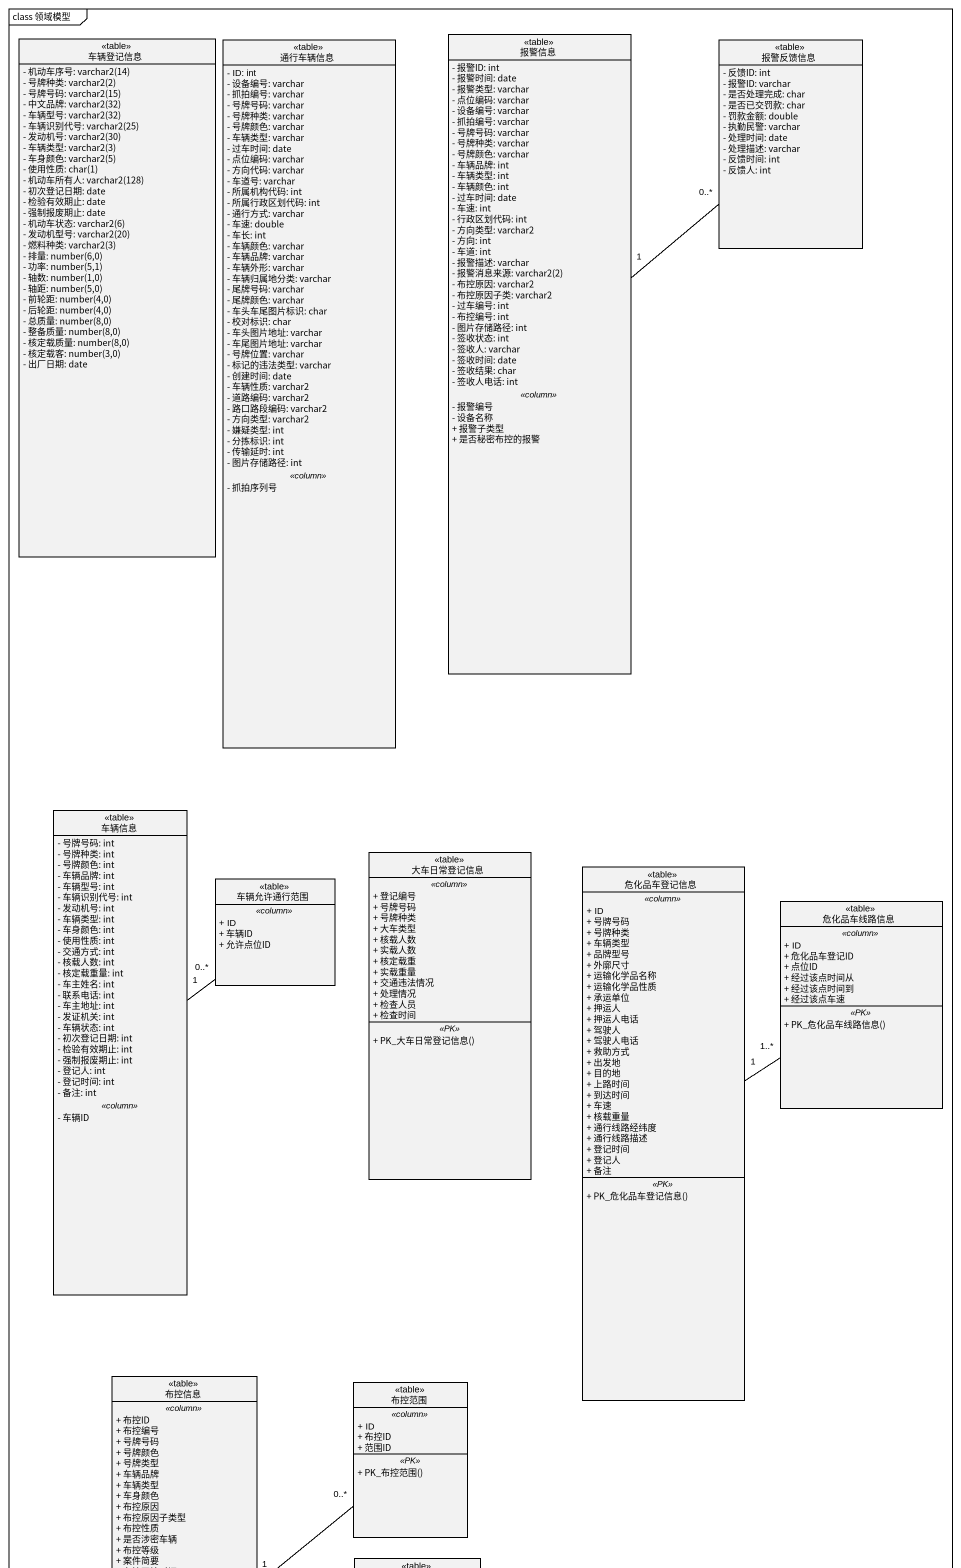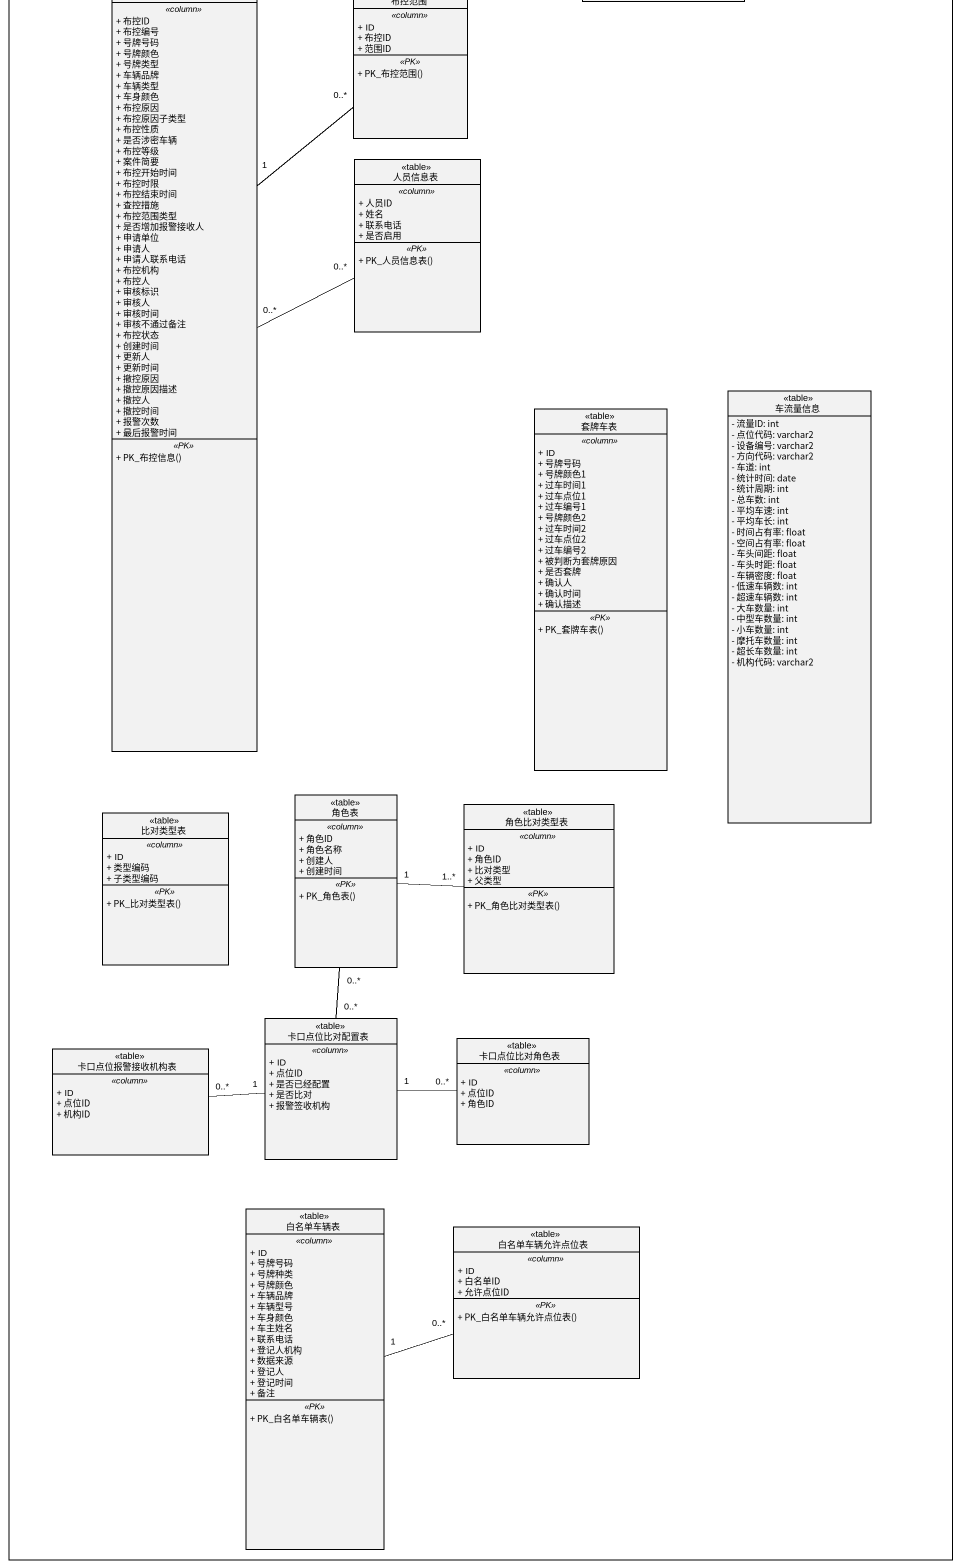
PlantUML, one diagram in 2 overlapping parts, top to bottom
@startuml
mainframe class 领域模型
hide circle
hide empty members
skinparam classAttributeIconSize 0
class 车辆登记信息 <<table>> {
  {field} - 机动车序号: varchar2(14)
  {field} - 号牌种类: varchar2(2)
  {field} - 号牌号码: varchar2(15)
  {field} - 中文品牌: varchar2(32)
  {field} - 车辆型号: varchar2(32)
  {field} - 车辆识别代号: varchar2(25)
  {field} - 发动机号: varchar2(30)
  {field} - 车辆类型: varchar2(3)
  {field} - 车身颜色: varchar2(5)
  {field} - 使用性质: char(1)
  {field} - 机动车所有人: varchar2(128)
  - 初次登记日期: date
  - 检验有效期止: date
  - 强制报废期止: date
  {field} - 机动车状态: varchar2(6)
  {field} - 发动机型号: varchar2(20)
  {field} - 燃料种类: varchar2(3)
  {field} - 排量: number(6,0)
  {field} - 功率: number(5,1)
  {field} - 轴数: number(1,0)
  {field} - 轴距: number(5,0)
  {field} - 前轮距: number(4,0)
  {field} - 后轮距: number(4,0)
  {field} - 总质量: number(8,0)
  {field} - 整备质量: number(8,0)
  {field} - 核定载质量: number(8,0)
  {field} - 核定载客: number(3,0)
  - 出厂日期: date
}
class 通行车辆信息 <<table>> {
  - ID: int
  - 设备编号: varchar
  - 抓拍编号: varchar
  - 号牌号码: varchar
  - 号牌种类: varchar
  - 号牌颜色: varchar
  - 车辆类型: varchar
  - 过车时间: date
  - 点位编码: varchar
  - 方向代码: varchar
  - 车道号: varchar
  - 所属机构代码: int
  - 所属行政区划代码: int
  - 通行方式: varchar
  - 车速: double
  - 车长: int
  - 车辆颜色: varchar
  - 车辆品牌: varchar
  - 车辆外形: varchar
  - 车辆归属地分类: varchar
  - 尾牌号码: varchar
  - 尾牌颜色: varchar
  - 车头车尾图片标识: char
  - 校对标识: char
  - 车头图片地址: varchar
  - 车尾图片地址: varchar
  - 号牌位置: varchar
  - 标记的违法类型: varchar
  - 创建时间: date
  - 车辆性质: varchar2
  - 道路编码: varchar2
  - 路口路段编码: varchar2
  - 方向类型: varchar2
  - 嫌疑类型: int
  - 分拣标识: int
  - 传输延时: int
  - 图片存储路径: int
  .. <<column>> ..
  - 抓拍序列号
}
class 报警信息 <<table>> {
  - 报警ID: int
  - 报警时间: date
  - 报警类型: varchar
  - 点位编码: varchar
  - 设备编号: varchar
  - 抓拍编号: varchar
  - 号牌号码: varchar
  - 号牌种类: varchar
  - 号牌颜色: varchar
  - 车辆品牌: int
  - 车辆类型: int
  - 车辆颜色: int
  - 过车时间: date
  - 车速: int
  - 行政区划代码: int
  - 方向类型: varchar2
  - 方向: int
  - 车道: int
  - 报警描述: varchar
  {field} - 报警消息来源: varchar2(2)
  - 布控原因: varchar2
  - 布控原因子类: varchar2
  - 过车编号: int
  - 布控编号: int
  - 图片存储路径: int
  - 签收状态: int
  - 签收人: varchar
  - 签收时间: date
  - 签收结果: char
  - 签收人电话: int
  .. <<column>> ..
  - 报警编号
  - 设备名称
  + 报警子类型
  + 是否秘密布控的报警
}
class 报警反馈信息 <<table>> {
  - 反馈ID: int
  - 报警ID: varchar
  - 是否处理完成: char
  - 是否已交罚款: char
  - 罚款金额: double
  - 执勤民警: varchar
  - 处理时间: date
  - 处理描述: varchar
  - 反馈时间: int
  - 反馈人: int
}
class 车辆信息 <<table>> {
  - 号牌号码: int
  - 号牌种类: int
  - 号牌颜色: int
  - 车辆品牌: int
  - 车辆型号: int
  - 车辆识别代号: int
  - 发动机号: int
  - 车辆类型: int
  - 车身颜色: int
  - 使用性质: int
  - 交通方式: int
  - 核载人数: int
  - 核定载重量: int
  - 车主姓名: int
  - 联系电话: int
  - 车主地址: int
  - 发证机关: int
  - 车辆状态: int
  - 初次登记日期: int
  - 检验有效期止: int
  - 强制报废期止: int
  - 登记人: int
  - 登记时间: int
  - 备注: int
  .. <<column>> ..
  - 车辆ID
}
class 大车日常登记信息 <<table>> {
  .. <<column>> ..
  + 登记编号
  + 号牌号码
  + 号牌种类
  + 大车类型
  + 核载人数
  + 实载人数
  + 核定载重
  + 实载重量
  + 交通违法情况
  + 处理情况
  + 检查人员
  + 检查时间
  .. <<PK>> ..
  + PK_大车日常登记信息()
}
class 车辆允许通行范围 <<table>> {
  .. <<column>> ..
  + ID
  + 车辆ID
  + 允许点位ID
}
class 危化品车登记信息 <<table>> {
  .. <<column>> ..
  + ID
  + 号牌号码
  + 号牌种类
  + 车辆类型
  + 品牌型号
  + 外廓尺寸
  + 运输化学品名称
  + 运输化学品性质
  + 承运单位
  + 押运人
  + 押运人电话
  + 驾驶人
  + 驾驶人电话
  + 救助方式
  + 出发地
  + 目的地
  + 上路时间
  + 到达时间
  + 车速
  + 核载重量
  + 通行线路经纬度
  + 通行线路描述
  + 登记时间
  + 登记人
  + 备注
  .. <<PK>> ..
  + PK_危化品车登记信息()
}
class 危化品车线路信息 <<table>> {
  .. <<column>> ..
  + ID
  + 危化品车登记ID
  + 点位ID
  + 经过该点时间从
  + 经过该点时间到
  + 经过该点车速
  .. <<PK>> ..
  + PK_危化品车线路信息()
}
class 布控信息 <<table>> {
  .. <<column>> ..
  + 布控ID
  + 布控编号
  + 号牌号码
  + 号牌颜色
  + 号牌类型
  + 车辆品牌
  + 车辆类型
  + 车身颜色
  + 布控原因
  + 布控原因子类型
  + 布控性质
  + 是否涉密车辆
  + 布控等级
  + 案件简要
  + 布控开始时间
  + 布控时限
  + 布控结束时间
  + 查控措施
  + 布控范围类型
  + 是否增加报警接收人
  + 申请单位
  + 申请人
  + 申请人联系电话
  + 布控机构
  + 布控人
  + 审核标识
  + 审核人
  + 审核时间
  + 审核不通过备注
  + 布控状态
  + 创建时间
  + 更新人
  + 更新时间
  + 撤控原因
  + 撤控原因描述
  + 撤控人
  + 撤控时间
  + 报警次数
  + 最后报警时间
  .. <<PK>> ..
  + PK_布控信息()
}
class 布控范围 <<table>> {
  .. <<column>> ..
  + ID
  + 布控ID
  + 范围ID
  .. <<PK>> ..
  + PK_布控范围()
}
class 人员信息表 <<table>> {
  .. <<column>> ..
  + 人员ID
  + 姓名
  + 联系电话
  + 是否启用
  .. <<PK>> ..
  + PK_人员信息表()
}
class 车流量信息 <<table>> {
  - 流量ID: int
  - 点位代码: varchar2
  - 设备编号: varchar2
  - 方向代码: varchar2
  - 车道: int
  - 统计时间: date
  - 统计周期: int
  - 总车数: int
  - 平均车速: int
  - 平均车长: int
  - 时间占有率: float
  - 空间占有率: float
  - 车头间距: float
  - 车头时距: float
  - 车辆密度: float
  - 低速车辆数: int
  - 超速车辆数: int
  - 大车数量: int
  - 中型车数量: int
  - 小车数量: int
  - 摩托车数量: int
  - 超长车数量: int
  - 机构代码: varchar2
}
class 套牌车表 <<table>> {
  .. <<column>> ..
  + ID
  + 号牌号码
  + 号牌颜色1
  + 过车时间1
  + 过车点位1
  + 过车编号1
  + 号牌颜色2
  + 过车时间2
  + 过车点位2
  + 过车编号2
  + 被判断为套牌原因
  + 是否套牌
  + 确认人
  + 确认时间
  + 确认描述
  .. <<PK>> ..
  + PK_套牌车表()
}
class 比对类型表 <<table>> {
  .. <<column>> ..
  + ID
  + 类型编码
  + 子类型编码
  .. <<PK>> ..
  + PK_比对类型表()
}
class 角色表 <<table>> {
  .. <<column>> ..
  + 角色ID
  + 角色名称
  + 创建人
  + 创建时间
  .. <<PK>> ..
  + PK_角色表()
}
class 角色比对类型表 <<table>> {
  .. <<column>> ..
  + ID
  + 角色ID
  + 比对类型
  + 父类型
  .. <<PK>> ..
  + PK_角色比对类型表()
}
class 卡口点位报警接收机构表 <<table>> {
  .. <<column>> ..
  + ID
  + 点位ID
  + 机构ID
}
class 卡口点位比对配置表 <<table>> {
  .. <<column>> ..
  + ID
  + 点位ID
  + 是否已经配置
  + 是否比对
  + 报警签收机构
}
class 卡口点位比对角色表 <<table>> {
  .. <<column>> ..
  + ID
  + 点位ID
  + 角色ID
}
class 白名单车辆表 <<table>> {
  .. <<column>> ..
  + ID
  + 号牌号码
  + 号牌种类
  + 号牌颜色
  + 车辆品牌
  + 车辆型号
  + 车身颜色
  + 车主姓名
  + 联系电话
  + 登记人机构
  + 数据来源
  + 登记人
  + 登记时间
  + 备注
  .. <<PK>> ..
  + PK_白名单车辆表()
}
class 白名单车辆允许点位表 <<table>> {
  .. <<column>> ..
  + ID
  + 白名单ID
  + 允许点位ID
  .. <<PK>> ..
  + PK_白名单车辆允许点位表()
}
报警信息 "1" -up- "0..*" 报警反馈信息
车辆信息 "1" -up- "0..*" 车辆允许通行范围
危化品车登记信息 "1" -up- "1..*" 危化品车线路信息
布控信息 "1" -up- "0..*" 布控范围
布控信息 "0..*" -right- "0..*" 人员信息表
角色表 "1" -right- "1..*" 角色比对类型表
卡口点位比对配置表 "0..*" -up- "0..*" 角色表
卡口点位比对配置表 "1" -left- "0..*" 卡口点位报警接收机构表
卡口点位比对配置表 "1" -right- "0..*" 卡口点位比对角色表
白名单车辆表 "1" -right- "0..*" 白名单车辆允许点位表
@enduml
